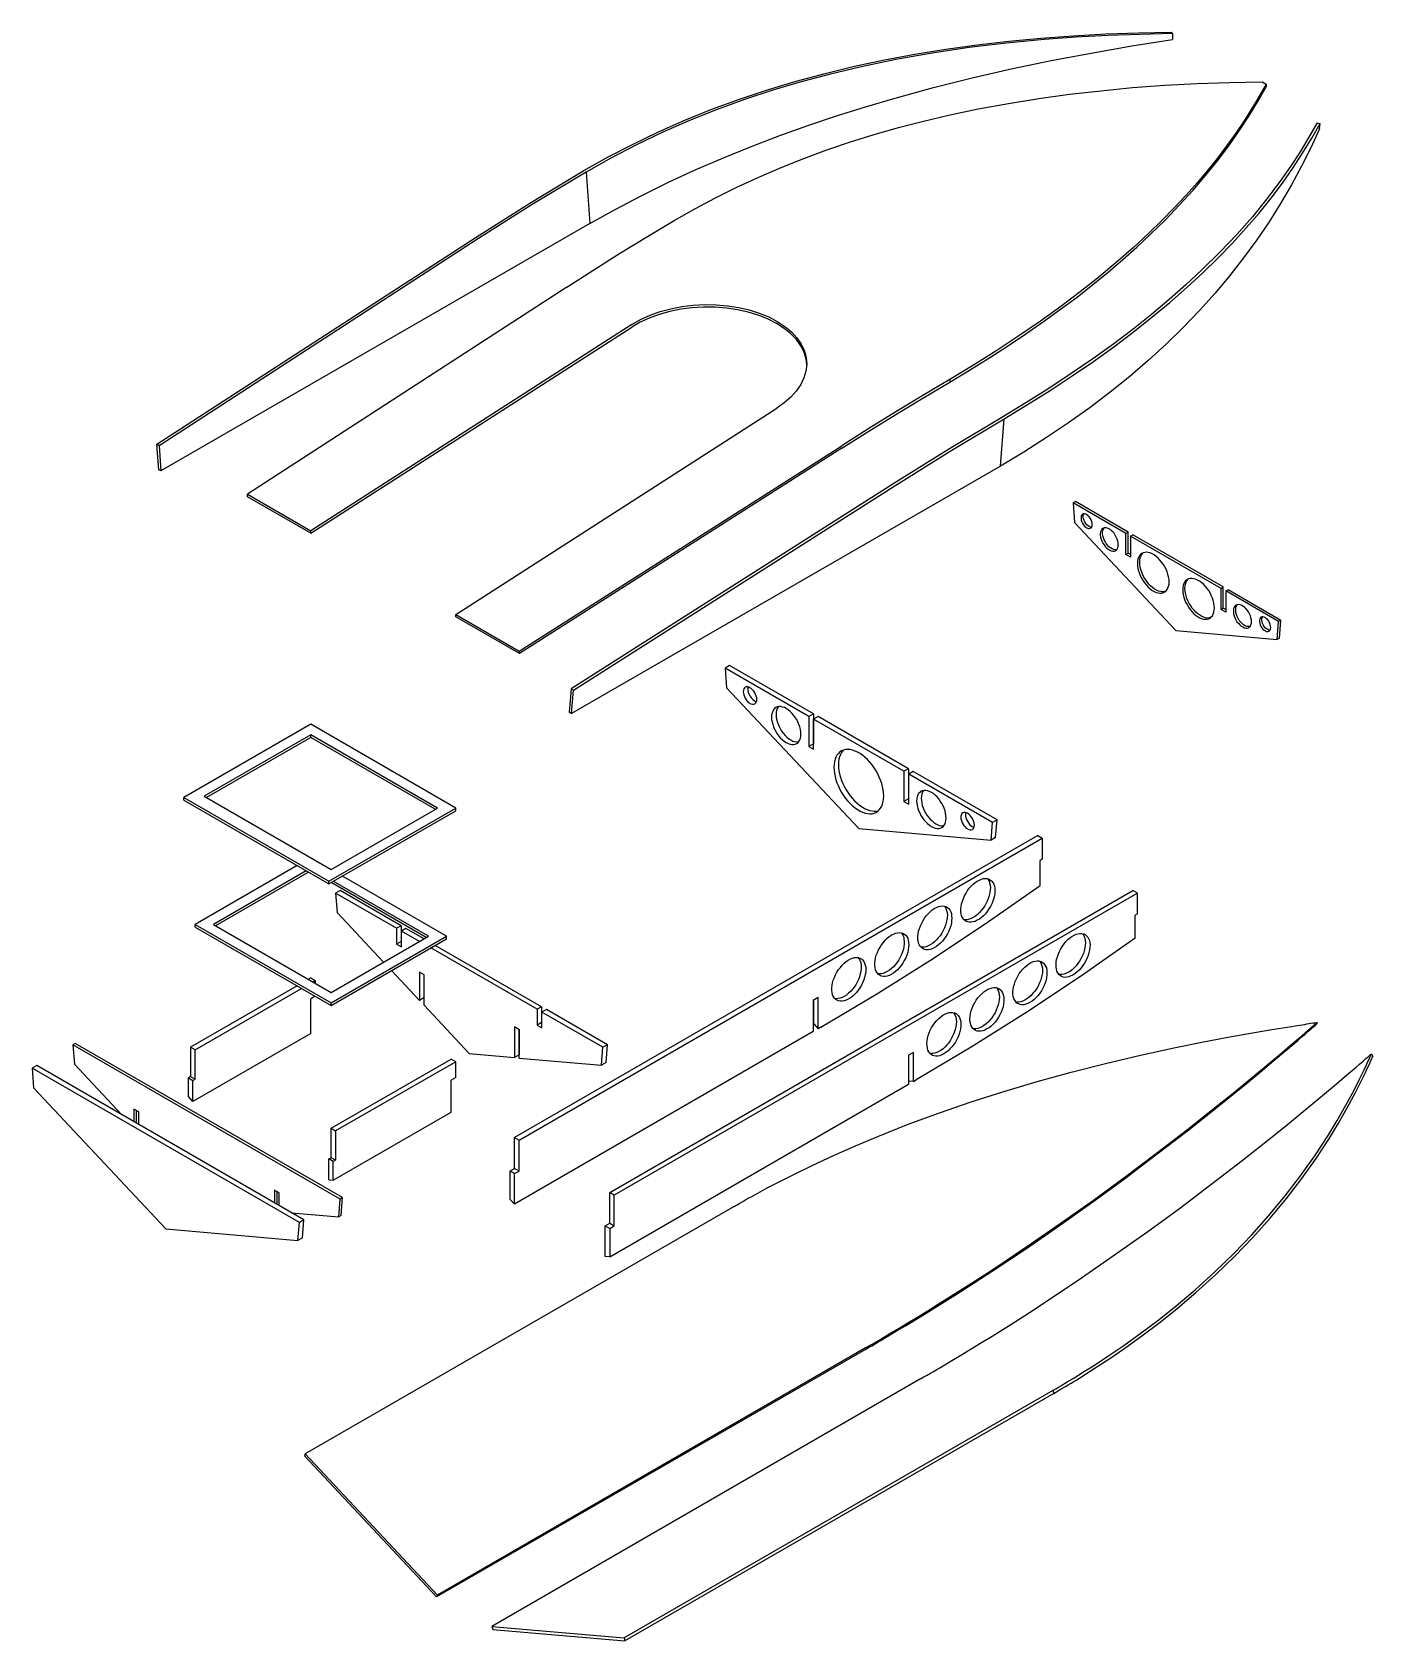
# Model space of a CAD drawing. Extents: x 1.2 to 9.9, y 3.6 to 14.1.
import ezdxf

# ---------------------------------------------------------------- set-up
doc = ezdxf.new("R2010")
doc.units = 0
doc.layers.get('0').update_dxf_attribs({"linetype": 'CONTINUOUS'})

msp = doc.modelspace()

# ---------------------------------------------------------------- linework, layer by layer
at = {"color": 7, "linetype": 'CONTINUOUS'}
for p, q in [((8.643, 14.103), (8.637, 14.113)), ((8.643, 14.103), (8.643, 14.103)), ((8.643, 14.103), (8.644, 14.064)), ((9.227, 13.79), (9.252, 13.775)), ((9.252, 13.775), (9.252, 13.758)), ((9.584, 13.523), (9.584, 13.523)), ((9.584, 13.523), (9.604, 13.519)), ((9.584, 13.523), (9.584, 13.523)), ((9.584, 13.523), (9.584, 13.523)), ((9.6, 13.483), (9.604, 13.519)), ((4.829, 13.203), (4.853, 12.868)), ((2.038, 11.432), (4.115, 12.779)), ((4.13, 12.77), (2.053, 11.423)), ((4.853, 12.868), (2.064, 11.259)), ((4.704, 12.455), (2.626, 11.108)), ((4.704, 12.455), (4.705, 12.455)), ((5.126, 12.211), (3.039, 10.87)), ((3.039, 10.853), (5.127, 12.194)), ((7.196, 11.854), (7.196, 11.837)), ((3.981, 10.326), (6.069, 11.667)), ((7.524, 11.29), (7.548, 11.598)), ((2.053, 11.423), (2.038, 11.432)), ((2.05, 11.266), (2.038, 11.432)), ((2.053, 11.423), (2.064, 11.259)), ((4.394, 10.087), (6.492, 11.423)), ((6.493, 11.406), (4.395, 10.071)), ((6.493, 11.423), (6.492, 11.423)), ((2.064, 11.259), (2.05, 11.266)), ((7.524, 11.29), (4.735, 9.68)), ((2.626, 11.108), (3.039, 10.87)), ((2.627, 11.091), (2.626, 11.108)), ((3.039, 10.853), (2.627, 11.091)), ((6.83, 11.176), (4.732, 9.841)), ((4.747, 9.832), (6.845, 11.167)), ((8.012, 11.059), (7.997, 11.051)), ((7.997, 11.051), (8.006, 10.924)), ((8.341, 10.852), (7.997, 11.051)), ((8.356, 10.861), (8.012, 11.059)), ((8.006, 10.924), (8.666, 10.221)), ((3.039, 10.853), (3.039, 10.87)), ((8.341, 10.852), (8.356, 10.861)), ((8.341, 10.716), (8.341, 10.852)), ((8.356, 10.724), (8.356, 10.861)), ((8.371, 10.835), (8.386, 10.843)), ((8.96, 10.495), (8.371, 10.835)), ((8.371, 10.835), (8.371, 10.698)), ((8.974, 10.504), (8.386, 10.843)), ((8.341, 10.716), (8.356, 10.724)), ((8.371, 10.698), (8.341, 10.716)), ((8.371, 10.715), (8.356, 10.724)), ((8.96, 10.495), (8.974, 10.504)), ((8.96, 10.358), (8.96, 10.495)), ((8.974, 10.367), (8.974, 10.504)), ((8.99, 10.478), (9.005, 10.486)), ((8.99, 10.478), (8.99, 10.341)), ((9.334, 10.279), (8.99, 10.478)), ((9.349, 10.287), (9.005, 10.486)), ((8.96, 10.358), (8.974, 10.367)), ((8.99, 10.358), (8.974, 10.367)), ((3.981, 10.326), (4.394, 10.087)), ((3.982, 10.309), (3.981, 10.326)), ((4.395, 10.071), (3.982, 10.309)), ((8.99, 10.341), (8.96, 10.358)), ((9.325, 10.163), (9.334, 10.279)), ((9.349, 10.287), (9.334, 10.279)), ((9.339, 10.172), (9.349, 10.287)), ((8.666, 10.221), (9.325, 10.163)), ((9.339, 10.172), (9.325, 10.163)), ((4.394, 10.087), (4.395, 10.071)), ((5.763, 9.993), (5.734, 9.976)), ((5.734, 9.976), (5.743, 9.849)), ((6.278, 9.662), (5.734, 9.976)), ((6.308, 9.679), (5.763, 9.993)), ((4.732, 9.841), (4.72, 9.69)), ((4.732, 9.841), (4.747, 9.832)), ((5.743, 9.849), (6.603, 8.932)), ((4.735, 9.68), (4.747, 9.832)), ((4.72, 9.69), (4.735, 9.68)), ((6.308, 9.679), (6.278, 9.662)), ((6.278, 9.662), (6.278, 9.466)), ((6.308, 9.679), (6.308, 9.483)), ((6.339, 9.661), (6.309, 9.644)), ((6.309, 9.448), (6.309, 9.644)), ((6.897, 9.305), (6.309, 9.644)), ((6.927, 9.322), (6.339, 9.661)), ((3.038, 9.611), (2.213, 9.134)), ((3.038, 9.543), (2.346, 9.143)), ((3.038, 9.526), (2.36, 9.134)), ((3.981, 9.066), (3.038, 9.611)), ((3.863, 9.066), (3.038, 9.543)), ((3.038, 9.526), (3.038, 9.543)), ((3.848, 9.058), (3.038, 9.526)), ((6.308, 9.483), (6.278, 9.466)), ((6.278, 9.466), (6.309, 9.448)), ((6.308, 9.483), (6.309, 9.482)), ((6.927, 9.322), (6.897, 9.305)), ((6.927, 9.322), (6.927, 9.125)), ((6.897, 9.305), (6.897, 9.108)), ((6.957, 9.304), (6.928, 9.287)), ((6.928, 9.091), (6.928, 9.287)), ((7.472, 8.973), (6.928, 9.287)), ((7.502, 8.99), (6.957, 9.304)), ((2.213, 9.117), (2.213, 9.134)), ((2.213, 9.134), (3.156, 8.59)), ((2.213, 9.117), (3.156, 8.573)), ((2.346, 9.143), (3.171, 8.667)), ((6.927, 9.125), (6.897, 9.108)), ((6.897, 9.108), (6.928, 9.091)), ((6.927, 9.125), (6.928, 9.125)), ((3.156, 8.59), (3.981, 9.066)), ((3.156, 8.573), (3.981, 9.049)), ((3.171, 8.667), (3.863, 9.066)), ((3.981, 9.049), (3.981, 9.066)), ((6.603, 8.932), (7.463, 8.857)), ((7.463, 8.857), (7.472, 8.973)), ((7.502, 8.99), (7.472, 8.973)), ((7.492, 8.874), (7.502, 8.99)), ((7.767, 8.887), (4.364, 6.923)), ((4.393, 6.906), (7.796, 8.87)), ((7.492, 8.874), (7.463, 8.857)), ((7.767, 8.887), (7.796, 8.87)), ((7.796, 8.87), (7.796, 8.734)), ((2.95, 8.692), (2.287, 8.309)), ((7.796, 8.734), (7.782, 8.726)), ((7.782, 8.562), (7.782, 8.726)), ((3.009, 8.658), (2.405, 8.309)), ((3.024, 8.65), (2.419, 8.301)), ((3.156, 8.573), (3.156, 8.59)), ((3.789, 8.224), (3.171, 8.582)), ((3.804, 8.233), (3.185, 8.59)), ((3.922, 8.233), (3.244, 8.624)), ((3.23, 8.53), (3.2, 8.513)), ((3.2, 8.513), (3.209, 8.387)), ((3.597, 8.284), (3.2, 8.513)), ((3.627, 8.301), (3.23, 8.53)), ((4.983, 6.566), (8.386, 8.53)), ((8.415, 8.513), (5.012, 6.549)), ((8.415, 8.513), (8.386, 8.53)), ((8.415, 8.377), (8.415, 8.513)), ((3.209, 8.387), (3.512, 8.064)), ((8.415, 8.377), (8.4, 8.369)), ((2.287, 8.309), (3.171, 7.799)), ((2.287, 8.292), (2.287, 8.309)), ((2.287, 8.292), (3.171, 7.782)), ((2.405, 8.309), (3.171, 7.867)), ((3.627, 8.301), (3.597, 8.284)), ((3.597, 8.284), (3.597, 8.181)), ((3.627, 8.301), (3.627, 8.198)), ((3.657, 8.283), (3.628, 8.266)), ((3.628, 8.164), (3.628, 8.266)), ((3.745, 8.199), (3.628, 8.266)), ((3.775, 8.216), (3.657, 8.283)), ((8.4, 8.219), (8.4, 8.369)), ((3.171, 7.799), (3.922, 8.233)), ((3.171, 7.867), (3.804, 8.233)), ((3.171, 7.782), (3.922, 8.216)), ((3.627, 8.198), (3.597, 8.181)), ((3.597, 8.181), (3.628, 8.164)), ((3.627, 8.198), (3.628, 8.198)), ((4.54, 7.774), (3.848, 8.173)), ((3.922, 8.216), (3.922, 8.233)), ((4.511, 7.757), (3.819, 8.156)), ((3.038, 7.961), (3.024, 7.952)), ((3.038, 7.961), (3.068, 7.944)), ((3.563, 8.009), (3.745, 7.815)), ((3.775, 7.981), (3.745, 7.999)), ((3.745, 7.999), (3.745, 7.815)), ((3.774, 7.982), (3.774, 7.832)), ((3.775, 7.783), (3.775, 7.981)), ((2.95, 7.91), (2.257, 7.51)), ((2.287, 7.493), (2.979, 7.893)), ((3.053, 7.935), (3.068, 7.944)), ((3.068, 7.944), (3.068, 7.927)), ((3.068, 7.842), (3.038, 7.825)), ((3.038, 7.6), (3.038, 7.825)), ((3.068, 7.842), (3.068, 7.842)), ((3.171, 7.782), (3.171, 7.799)), ((3.774, 7.832), (3.745, 7.815)), ((3.775, 7.783), (4.069, 7.469)), ((4.54, 7.774), (4.511, 7.757)), ((4.511, 7.757), (4.511, 7.654)), ((4.54, 7.774), (4.54, 7.671)), ((4.571, 7.756), (4.541, 7.739)), ((4.968, 7.527), (4.571, 7.756)), ((6.339, 7.833), (6.307, 7.815)), ((6.307, 7.815), (6.307, 7.612)), ((6.31, 7.662), (6.31, 7.816)), ((6.339, 7.631), (6.339, 7.833)), ((4.394, 7.624), (4.363, 7.642)), ((4.363, 7.642), (4.363, 7.443)), ((4.54, 7.671), (4.511, 7.654)), ((4.511, 7.654), (4.541, 7.636)), ((4.54, 7.671), (4.541, 7.67)), ((4.541, 7.636), (4.541, 7.739)), ((4.938, 7.51), (4.541, 7.739)), ((6.31, 7.662), (6.339, 7.631)), ((6.357, 7.641), (6.339, 7.631)), ((9.584, 7.672), (9.582, 7.662)), ((1.506, 7.535), (1.491, 7.527)), ((3.244, 6.532), (1.506, 7.535)), ((3.038, 7.6), (2.272, 7.158)), ((6.307, 7.612), (4.364, 6.49)), ((4.393, 7.625), (4.393, 7.46)), ((4.394, 7.44), (4.394, 7.624)), ((3.23, 6.523), (1.491, 7.527)), ((1.491, 7.527), (1.501, 7.4)), ((2.287, 7.493), (2.257, 7.51)), ((2.257, 7.51), (2.257, 7.32)), ((2.287, 7.303), (2.287, 7.493)), ((3.171, 6.983), (3.951, 7.433)), ((3.981, 7.416), (3.951, 7.433)), ((4.069, 7.469), (4.363, 7.443)), ((4.393, 7.46), (4.363, 7.443)), ((4.394, 7.44), (4.929, 7.394)), ((4.929, 7.394), (4.938, 7.51)), ((4.968, 7.527), (4.938, 7.51)), ((4.959, 7.411), (4.968, 7.527)), ((6.958, 7.476), (6.926, 7.458)), ((6.926, 7.458), (6.926, 7.27)), ((6.928, 7.29), (6.928, 7.459)), ((6.958, 7.288), (6.958, 7.476)), ((9.938, 7.468), (9.947, 7.451)), ((1.256, 7.391), (1.226, 7.374)), ((2.964, 6.37), (1.226, 7.374)), ((1.226, 7.374), (1.235, 7.247)), ((2.994, 6.387), (1.256, 7.391)), ((1.501, 7.4), (1.808, 7.072)), ((3.981, 7.416), (3.2, 6.966)), ((3.981, 7.314), (3.981, 7.416)), ((4.959, 7.411), (4.929, 7.394)), ((1.235, 7.247), (2.095, 6.329)), ((2.257, 7.32), (2.243, 7.311)), ((2.243, 7.311), (2.272, 7.294)), ((2.243, 7.19), (2.243, 7.311)), ((2.257, 7.32), (2.287, 7.303)), ((2.272, 7.294), (2.287, 7.303)), ((2.272, 7.158), (2.272, 7.294)), ((3.981, 7.314), (3.951, 7.297)), ((3.951, 7.088), (3.951, 7.297)), ((4.983, 6.148), (6.926, 7.27)), ((6.958, 7.288), (6.928, 7.29)), ((6.958, 7.288), (6.976, 7.298)), ((2.272, 7.158), (2.243, 7.19)), ((1.919, 7.09), (1.888, 7.108)), ((1.888, 7.108), (1.888, 7.026)), ((1.903, 7.1), (1.903, 7.017)), ((1.919, 7.008), (1.919, 7.09)), ((3.185, 6.645), (3.951, 7.088)), ((3.171, 6.983), (3.2, 6.966)), ((3.171, 6.792), (3.171, 6.983)), ((3.2, 6.966), (3.2, 6.775)), ((4.364, 6.722), (4.364, 6.923)), ((4.364, 6.923), (4.393, 6.906)), ((4.393, 6.705), (4.393, 6.906)), ((3.156, 6.784), (3.171, 6.792)), ((3.185, 6.767), (3.156, 6.784)), ((3.156, 6.648), (3.156, 6.784)), ((3.2, 6.775), (3.171, 6.792)), ((3.2, 6.775), (3.185, 6.767)), ((3.185, 6.645), (3.185, 6.767)), ((4.334, 6.705), (4.364, 6.722)), ((4.364, 6.688), (4.334, 6.705)), ((4.334, 6.705), (4.334, 6.522)), ((4.393, 6.705), (4.364, 6.722)), ((4.364, 6.688), (4.393, 6.705)), ((3.156, 6.648), (3.185, 6.645)), ((4.364, 6.49), (4.364, 6.688)), ((2.832, 6.563), (2.802, 6.581)), ((2.802, 6.581), (2.802, 6.498)), ((2.817, 6.572), (2.817, 6.49)), ((2.832, 6.481), (2.832, 6.563)), ((3.22, 6.407), (3.23, 6.523)), ((3.244, 6.532), (3.23, 6.523)), ((3.235, 6.416), (3.244, 6.532)), ((4.334, 6.522), (4.364, 6.49)), ((4.983, 6.365), (4.983, 6.566)), ((5.012, 6.549), (4.983, 6.566)), ((5.012, 6.348), (5.012, 6.549)), ((2.913, 6.434), (3.22, 6.407)), ((2.994, 6.387), (2.964, 6.37)), ((2.985, 6.271), (2.994, 6.387)), ((5.792, 6.475), (3.003, 4.865)), ((3.235, 6.416), (3.22, 6.407)), ((2.095, 6.329), (2.955, 6.254)), ((2.955, 6.254), (2.964, 6.37)), ((4.953, 6.348), (4.983, 6.365)), ((4.953, 6.348), (4.983, 6.331)), ((4.953, 6.15), (4.953, 6.348)), ((4.983, 6.365), (5.012, 6.348)), ((4.983, 6.331), (5.012, 6.348)), ((4.983, 6.331), (4.983, 6.148)), ((2.985, 6.271), (2.955, 6.254)), ((4.983, 6.148), (4.953, 6.15)), ((6.652, 5.557), (3.863, 3.947)), ((6.646, 5.545), (3.857, 3.935)), ((7.005, 5.353), (4.217, 3.743)), ((7.865, 5.278), (5.077, 3.668)), ((7.871, 5.259), (5.082, 3.649)), ((7.865, 5.278), (7.871, 5.259)), ((3.003, 4.865), (2.997, 4.853)), ((3.857, 3.935), (2.997, 4.853)), ((3.863, 3.947), (3.003, 4.865)), ((3.863, 3.947), (3.857, 3.935)), ((4.217, 3.743), (5.077, 3.668)), ((4.217, 3.743), (4.222, 3.724)), ((4.222, 3.724), (5.082, 3.649)), ((5.077, 3.668), (5.082, 3.649))]:
    msp.add_line(p, q, dxfattribs=at)
at = {"color": 7, "linetype": 'CONTINUOUS', "flags": 128}
for points in [[(4.814, 13.212), (4.972, 13.301), (5.135, 13.385), (5.301, 13.465), (5.472, 13.541), (5.647, 13.611), (5.826, 13.677), (6.009, 13.738), (6.195, 13.793), (6.384, 13.844), (6.576, 13.891), (6.771, 13.932), (6.968, 13.969), (7.17, 14.002), (7.373, 14.03), (7.579, 14.054), (7.786, 14.074), (7.997, 14.089), (8.209, 14.101), (8.423, 14.108), (8.637, 14.113)], [(8.643, 14.103), (8.432, 14.098), (8.223, 14.091), (8.015, 14.08), (7.808, 14.065), (7.563, 14.041), (7.32, 14.012), (7.08, 13.976), (6.843, 13.934), (6.609, 13.886), (6.418, 13.84), (6.228, 13.79), (6.043, 13.735), (5.86, 13.675), (5.681, 13.61), (5.502, 13.538), (5.328, 13.462), (5.157, 13.38), (4.991, 13.294), (4.829, 13.203)], [(4.853, 12.868), (5.018, 12.96), (5.187, 13.048), (5.361, 13.134), (5.539, 13.217), (5.722, 13.296), (5.909, 13.372), (6.089, 13.44), (6.272, 13.506), (6.458, 13.568), (6.647, 13.628), (6.839, 13.684), (7.088, 13.752), (7.34, 13.815), (7.595, 13.874), (7.854, 13.928), (8.115, 13.977), (8.378, 14.023), (8.644, 14.064)], [(5.403, 12.888), (5.536, 12.963), (5.671, 13.035), (5.81, 13.104), (5.952, 13.17), (6.097, 13.233), (6.246, 13.292), (6.396, 13.347), (6.549, 13.399), (6.704, 13.447), (6.862, 13.492), (7.023, 13.534), (7.186, 13.572), (7.38, 13.613), (7.576, 13.649), (7.774, 13.681), (7.974, 13.709), (8.177, 13.732), (8.384, 13.752), (8.593, 13.767), (8.803, 13.778), (9.014, 13.786), (9.227, 13.79)], [(9.252, 13.775), (9.184, 13.656), (9.109, 13.536), (9.055, 13.455), (8.997, 13.375), (8.936, 13.294), (8.871, 13.213), (8.803, 13.132), (8.731, 13.051), (8.654, 12.969), (8.574, 12.887), (8.49, 12.806), (8.387, 12.71), (8.278, 12.614), (8.164, 12.519), (8.044, 12.424), (7.918, 12.329), (7.784, 12.233), (7.645, 12.137), (7.5, 12.042), (7.35, 11.947), (7.196, 11.854)], [(7.196, 11.837), (7.324, 11.914), (7.449, 11.992), (7.57, 12.071), (7.689, 12.15), (7.805, 12.23), (7.916, 12.31), (8.023, 12.39), (8.126, 12.471), (8.225, 12.552), (8.32, 12.634), (8.412, 12.715), (8.499, 12.797), (8.597, 12.893), (8.69, 12.989), (8.777, 13.085), (8.859, 13.181), (8.936, 13.276), (9.009, 13.373), (9.077, 13.47), (9.139, 13.567), (9.198, 13.662), (9.252, 13.758)], [(9.584, 13.523), (9.53, 13.429), (9.473, 13.334), (9.411, 13.239), (9.344, 13.143), (9.257, 13.028), (9.163, 12.912), (9.061, 12.797), (8.952, 12.681), (8.835, 12.566), (8.731, 12.469), (8.622, 12.373), (8.507, 12.276), (8.387, 12.181), (8.261, 12.085), (8.126, 11.988), (7.985, 11.892), (7.839, 11.796), (7.689, 11.701), (7.533, 11.606)], [(7.548, 11.598), (7.7, 11.69), (7.848, 11.783), (7.991, 11.877), (8.129, 11.971), (8.261, 12.066), (8.388, 12.162), (8.51, 12.258), (8.626, 12.354), (8.736, 12.451), (8.841, 12.548), (8.94, 12.645), (9.034, 12.741), (9.123, 12.839), (9.207, 12.936), (9.285, 13.034), (9.358, 13.131), (9.427, 13.228), (9.49, 13.326), (9.549, 13.423), (9.604, 13.519)], [(9.6, 13.483), (9.543, 13.361), (9.482, 13.24), (9.417, 13.119), (9.347, 12.999), (9.272, 12.88), (9.192, 12.762), (9.106, 12.645), (9.016, 12.53), (8.92, 12.416), (8.819, 12.303), (8.713, 12.192), (8.602, 12.083), (8.486, 11.977), (8.365, 11.873), (8.238, 11.771), (8.107, 11.671), (7.968, 11.572), (7.824, 11.476), (7.676, 11.381), (7.524, 11.29)], [(4.115, 12.779), (4.464, 13), (4.814, 13.212)], [(4.829, 13.203), (4.479, 12.991), (4.13, 12.77)], [(4.705, 12.455), (4.879, 12.567), (5.053, 12.677), (5.228, 12.784), (5.403, 12.888)], [(5.126, 12.211), (5.184, 12.244), (5.245, 12.272), (5.311, 12.295), (5.38, 12.314), (5.452, 12.328), (5.526, 12.337), (5.601, 12.341), (5.676, 12.34), (5.749, 12.333), (5.821, 12.322), (5.89, 12.306), (5.956, 12.285), (6.017, 12.26), (6.072, 12.231), (6.122, 12.199), (6.165, 12.163), (6.2, 12.125), (6.228, 12.084), (6.249, 12.041), (6.261, 11.997), (6.264, 11.953), (6.259, 11.908), (6.246, 11.864), (6.225, 11.82), (6.196, 11.777), (6.16, 11.738), (6.118, 11.701), (6.069, 11.667)], [(6.264, 11.951), (6.26, 11.986), (6.247, 12.03), (6.226, 12.072), (6.197, 12.113), (6.161, 12.151), (6.117, 12.186), (6.067, 12.218), (6.01, 12.247), (5.949, 12.271), (5.883, 12.291), (5.814, 12.307), (5.742, 12.318), (5.668, 12.324), (5.593, 12.324), (5.518, 12.32), (5.445, 12.31), (5.373, 12.296), (5.304, 12.276), (5.24, 12.253), (5.181, 12.226), (5.127, 12.194)], [(7.196, 11.854), (7.02, 11.749), (6.845, 11.643), (6.669, 11.534), (6.493, 11.423)], [(6.493, 11.406), (6.669, 11.517), (6.844, 11.626), (7.02, 11.732), (7.196, 11.837)], [(7.533, 11.606), (7.182, 11.395), (6.83, 11.176)], [(6.845, 11.167), (7.197, 11.387), (7.548, 11.598)], [(8.122, 10.911), (8.121, 10.92), (8.119, 10.93), (8.115, 10.941), (8.109, 10.951), (8.102, 10.96), (8.095, 10.967), (8.087, 10.973), (8.079, 10.977), (8.072, 10.979), (8.065, 10.979), (8.059, 10.977), (8.054, 10.972), (8.05, 10.966), (8.049, 10.958), (8.049, 10.948), (8.05, 10.938), (8.054, 10.928), (8.059, 10.918), (8.065, 10.909), (8.072, 10.9), (8.079, 10.893), (8.087, 10.888), (8.095, 10.885), (8.102, 10.884), (8.109, 10.886), (8.115, 10.889), (8.119, 10.895), (8.121, 10.902), (8.122, 10.911)], [(8.118, 10.893), (8.117, 10.893), (8.11, 10.894), (8.102, 10.897), (8.094, 10.902), (8.086, 10.909), (8.079, 10.917), (8.073, 10.927), (8.068, 10.937), (8.065, 10.947), (8.063, 10.957), (8.063, 10.966), (8.065, 10.974), (8.068, 10.979)], [(8.291, 10.779), (8.291, 10.791), (8.288, 10.803), (8.284, 10.816), (8.278, 10.829), (8.271, 10.841), (8.263, 10.853), (8.255, 10.863), (8.245, 10.872), (8.235, 10.879), (8.225, 10.885), (8.215, 10.888), (8.206, 10.889), (8.198, 10.888), (8.19, 10.885), (8.184, 10.879), (8.179, 10.872), (8.176, 10.863), (8.174, 10.853), (8.174, 10.841), (8.176, 10.829), (8.179, 10.816), (8.184, 10.803), (8.19, 10.79), (8.198, 10.778), (8.206, 10.767), (8.215, 10.758), (8.225, 10.75), (8.235, 10.743), (8.245, 10.739), (8.255, 10.737), (8.263, 10.737), (8.271, 10.739), (8.278, 10.744), (8.284, 10.75), (8.288, 10.758), (8.291, 10.768), (8.291, 10.779)], [(8.281, 10.746), (8.278, 10.746), (8.269, 10.746), (8.26, 10.748), (8.25, 10.752), (8.24, 10.758), (8.23, 10.766), (8.221, 10.776), (8.212, 10.787), (8.205, 10.799), (8.198, 10.811), (8.194, 10.824), (8.19, 10.837), (8.189, 10.849), (8.189, 10.861), (8.19, 10.871), (8.194, 10.88), (8.198, 10.888), (8.199, 10.888)], [(8.621, 10.537), (8.621, 10.553), (8.618, 10.569), (8.614, 10.585), (8.609, 10.602), (8.602, 10.619), (8.593, 10.635), (8.584, 10.651), (8.573, 10.666), (8.562, 10.679), (8.55, 10.692), (8.538, 10.703), (8.525, 10.712), (8.512, 10.72), (8.499, 10.725), (8.486, 10.729), (8.474, 10.73), (8.463, 10.729), (8.452, 10.727), (8.443, 10.722), (8.435, 10.715), (8.428, 10.706), (8.422, 10.696), (8.418, 10.684), (8.416, 10.671), (8.415, 10.656), (8.416, 10.641), (8.418, 10.625), (8.422, 10.608), (8.428, 10.592), (8.435, 10.575), (8.443, 10.559), (8.452, 10.543), (8.463, 10.528), (8.474, 10.515), (8.486, 10.502), (8.499, 10.491), (8.512, 10.482), (8.525, 10.474), (8.538, 10.469), (8.55, 10.465), (8.562, 10.464), (8.573, 10.464), (8.584, 10.467), (8.593, 10.472), (8.602, 10.479), (8.609, 10.487), (8.614, 10.498), (8.618, 10.51), (8.621, 10.523), (8.621, 10.537)], [(8.598, 10.476), (8.588, 10.473), (8.577, 10.472), (8.565, 10.474), (8.552, 10.477), (8.539, 10.483), (8.526, 10.49), (8.514, 10.5), (8.501, 10.511), (8.489, 10.523), (8.478, 10.537), (8.467, 10.552), (8.458, 10.567), (8.45, 10.584), (8.443, 10.6), (8.437, 10.617), (8.433, 10.633), (8.431, 10.65), (8.43, 10.665), (8.431, 10.679), (8.433, 10.693), (8.437, 10.705), (8.443, 10.715), (8.45, 10.724), (8.453, 10.727)], [(8.916, 10.367), (8.915, 10.383), (8.913, 10.399), (8.909, 10.415), (8.903, 10.432), (8.896, 10.449), (8.888, 10.465), (8.879, 10.481), (8.868, 10.495), (8.857, 10.509), (8.845, 10.522), (8.832, 10.533), (8.819, 10.542), (8.806, 10.549), (8.794, 10.555), (8.781, 10.558), (8.769, 10.56), (8.758, 10.559), (8.747, 10.557), (8.738, 10.552), (8.729, 10.545), (8.722, 10.536), (8.717, 10.526), (8.713, 10.514), (8.711, 10.501), (8.71, 10.486), (8.711, 10.471), (8.713, 10.455), (8.717, 10.438), (8.722, 10.422), (8.729, 10.405), (8.738, 10.389), (8.747, 10.373), (8.758, 10.358), (8.769, 10.344), (8.781, 10.332), (8.794, 10.321), (8.806, 10.312), (8.819, 10.304), (8.832, 10.299), (8.845, 10.295), (8.857, 10.294), (8.868, 10.294), (8.879, 10.297), (8.888, 10.302), (8.896, 10.309), (8.903, 10.317), (8.909, 10.328), (8.913, 10.34), (8.915, 10.353), (8.916, 10.367)], [(8.893, 10.305), (8.883, 10.303), (8.871, 10.302), (8.859, 10.304), (8.847, 10.307), (8.834, 10.313), (8.821, 10.32), (8.808, 10.33), (8.796, 10.34), (8.784, 10.353), (8.772, 10.367), (8.762, 10.382), (8.752, 10.397), (8.744, 10.414), (8.737, 10.43), (8.732, 10.447), (8.728, 10.463), (8.725, 10.479), (8.724, 10.495), (8.725, 10.509), (8.728, 10.523), (8.732, 10.535), (8.737, 10.545), (8.744, 10.554), (8.748, 10.557)], [(9.157, 10.279), (9.157, 10.291), (9.154, 10.304), (9.15, 10.316), (9.144, 10.329), (9.137, 10.342), (9.129, 10.353), (9.12, 10.363), (9.111, 10.372), (9.101, 10.38), (9.091, 10.385), (9.081, 10.388), (9.072, 10.389), (9.063, 10.388), (9.056, 10.385), (9.05, 10.379), (9.045, 10.372), (9.041, 10.363), (9.04, 10.353), (9.04, 10.341), (9.041, 10.329), (9.045, 10.316), (9.05, 10.303), (9.056, 10.29), (9.063, 10.278), (9.072, 10.268), (9.081, 10.258), (9.091, 10.25), (9.101, 10.244), (9.111, 10.239), (9.12, 10.237), (9.129, 10.237), (9.137, 10.239), (9.144, 10.244), (9.15, 10.25), (9.154, 10.258), (9.157, 10.268), (9.157, 10.279)], [(9.147, 10.246), (9.144, 10.246), (9.135, 10.246), (9.126, 10.248), (9.116, 10.252), (9.106, 10.258), (9.096, 10.266), (9.087, 10.276), (9.078, 10.287), (9.071, 10.299), (9.064, 10.312), (9.06, 10.324), (9.056, 10.337), (9.055, 10.35), (9.055, 10.361), (9.056, 10.372), (9.06, 10.38), (9.064, 10.388), (9.065, 10.388)], [(9.283, 10.241), (9.282, 10.25), (9.279, 10.261), (9.275, 10.271), (9.27, 10.281), (9.263, 10.29), (9.256, 10.297), (9.248, 10.303), (9.24, 10.307), (9.232, 10.309), (9.225, 10.309), (9.219, 10.307), (9.214, 10.302), (9.211, 10.296), (9.209, 10.288), (9.209, 10.278), (9.211, 10.269), (9.214, 10.258), (9.219, 10.248), (9.225, 10.239), (9.232, 10.23), (9.24, 10.223), (9.248, 10.218), (9.256, 10.215), (9.263, 10.214), (9.27, 10.216), (9.275, 10.219), (9.279, 10.225), (9.282, 10.232), (9.283, 10.241)], [(9.278, 10.223), (9.278, 10.223), (9.27, 10.224), (9.263, 10.227), (9.255, 10.232), (9.247, 10.239), (9.24, 10.247), (9.234, 10.257), (9.229, 10.267), (9.226, 10.277), (9.224, 10.287), (9.224, 10.296), (9.226, 10.304), (9.228, 10.309)], [(5.94, 9.772), (5.939, 9.783), (5.936, 9.794), (5.932, 9.805), (5.927, 9.816), (5.92, 9.826), (5.912, 9.835), (5.904, 9.843), (5.895, 9.849), (5.887, 9.853), (5.879, 9.855), (5.871, 9.854), (5.864, 9.852), (5.859, 9.847), (5.855, 9.841), (5.852, 9.833), (5.851, 9.823), (5.852, 9.813), (5.855, 9.802), (5.859, 9.791), (5.864, 9.78), (5.871, 9.77), (5.879, 9.76), (5.887, 9.753), (5.895, 9.747), (5.904, 9.743), (5.912, 9.741), (5.92, 9.741), (5.927, 9.744), (5.932, 9.748), (5.936, 9.755), (5.939, 9.763), (5.94, 9.772)], [(5.883, 9.854), (5.882, 9.85), (5.881, 9.84)], [(5.881, 9.84), (5.882, 9.83), (5.884, 9.819), (5.888, 9.808), (5.894, 9.797), (5.9, 9.787), (5.908, 9.778), (5.916, 9.77), (5.925, 9.764), (5.934, 9.76), (5.938, 9.759)], [(6.227, 9.547), (6.226, 9.562), (6.224, 9.577), (6.22, 9.594), (6.214, 9.61), (6.207, 9.626), (6.199, 9.641), (6.189, 9.656), (6.179, 9.67), (6.168, 9.683), (6.156, 9.695), (6.144, 9.705), (6.131, 9.713), (6.119, 9.719), (6.106, 9.723), (6.094, 9.726), (6.083, 9.726), (6.073, 9.724), (6.063, 9.72), (6.055, 9.713), (6.048, 9.705), (6.043, 9.696), (6.039, 9.684), (6.036, 9.672), (6.035, 9.658), (6.036, 9.643), (6.039, 9.627), (6.043, 9.611), (6.048, 9.595), (6.055, 9.579), (6.063, 9.563), (6.073, 9.548), (6.083, 9.534), (6.094, 9.521), (6.106, 9.51), (6.119, 9.5), (6.131, 9.492), (6.144, 9.485), (6.156, 9.481), (6.168, 9.479), (6.179, 9.479), (6.189, 9.481), (6.199, 9.485), (6.207, 9.491), (6.214, 9.499), (6.22, 9.509), (6.224, 9.52), (6.226, 9.533), (6.227, 9.547)], [(6.08, 9.725), (6.078, 9.722), (6.072, 9.713), (6.068, 9.701), (6.066, 9.689), (6.065, 9.675)], [(6.065, 9.675), (6.066, 9.66), (6.068, 9.644), (6.072, 9.628), (6.078, 9.612), (6.085, 9.596), (6.093, 9.58), (6.102, 9.565), (6.113, 9.551), (6.124, 9.538), (6.136, 9.527), (6.148, 9.517), (6.161, 9.509), (6.173, 9.502), (6.185, 9.498), (6.197, 9.496), (6.208, 9.496), (6.212, 9.496)], [(6.765, 9.144), (6.764, 9.164), (6.762, 9.184), (6.758, 9.204), (6.752, 9.226), (6.745, 9.247), (6.736, 9.268), (6.726, 9.289), (6.715, 9.309), (6.702, 9.328), (6.689, 9.347), (6.674, 9.365), (6.659, 9.381), (6.644, 9.395), (6.628, 9.409), (6.611, 9.42), (6.595, 9.429), (6.579, 9.437), (6.563, 9.442), (6.547, 9.446), (6.532, 9.447), (6.517, 9.446), (6.504, 9.443), (6.491, 9.438), (6.48, 9.431), (6.47, 9.421), (6.461, 9.41), (6.454, 9.397), (6.449, 9.383), (6.444, 9.367), (6.442, 9.35), (6.441, 9.331), (6.442, 9.312), (6.444, 9.292), (6.449, 9.271), (6.454, 9.25), (6.461, 9.229), (6.47, 9.208), (6.48, 9.187), (6.491, 9.167), (6.504, 9.147), (6.517, 9.128), (6.532, 9.111), (6.547, 9.095), (6.563, 9.08), (6.579, 9.067), (6.595, 9.056), (6.611, 9.046), (6.628, 9.039), (6.644, 9.033), (6.659, 9.03), (6.674, 9.029), (6.689, 9.029), (6.702, 9.032), (6.715, 9.038), (6.726, 9.045), (6.736, 9.054), (6.745, 9.065), (6.752, 9.078), (6.758, 9.092), (6.762, 9.108), (6.764, 9.126), (6.765, 9.144)], [(6.504, 9.443), (6.5, 9.438), (6.491, 9.427), (6.484, 9.414), (6.478, 9.4), (6.474, 9.384), (6.471, 9.367), (6.471, 9.348)], [(6.471, 9.348), (6.471, 9.329), (6.474, 9.309), (6.478, 9.288), (6.484, 9.267), (6.491, 9.246), (6.5, 9.225), (6.51, 9.204), (6.521, 9.184), (6.533, 9.164), (6.547, 9.145), (6.561, 9.128), (6.576, 9.112), (6.592, 9.097), (6.608, 9.084), (6.624, 9.073), (6.641, 9.063), (6.657, 9.056), (6.673, 9.05), (6.689, 9.047), (6.704, 9.046), (6.718, 9.046), (6.731, 9.049)], [(7.171, 9.002), (7.17, 9.017), (7.168, 9.033), (7.164, 9.049), (7.158, 9.065), (7.151, 9.081), (7.143, 9.096), (7.133, 9.111), (7.123, 9.125), (7.112, 9.138), (7.1, 9.15), (7.088, 9.16), (7.075, 9.168), (7.063, 9.174), (7.05, 9.178), (7.038, 9.181), (7.027, 9.181), (7.017, 9.179), (7.007, 9.175), (6.999, 9.168), (6.992, 9.16), (6.987, 9.151), (6.983, 9.139), (6.98, 9.127), (6.979, 9.113), (6.98, 9.098), (6.983, 9.082), (6.987, 9.066), (6.992, 9.05), (6.999, 9.034), (7.007, 9.018), (7.017, 9.003), (7.027, 8.989), (7.038, 8.976), (7.05, 8.965), (7.063, 8.955), (7.075, 8.947), (7.088, 8.94), (7.1, 8.936), (7.112, 8.934), (7.123, 8.934), (7.133, 8.936), (7.143, 8.94), (7.151, 8.946), (7.158, 8.954), (7.164, 8.964), (7.168, 8.975), (7.17, 8.988), (7.171, 9.002)], [(7.024, 9.18), (7.022, 9.177), (7.016, 9.168), (7.012, 9.156), (7.01, 9.144), (7.009, 9.13)], [(7.009, 9.13), (7.01, 9.115), (7.012, 9.099), (7.016, 9.083), (7.022, 9.067), (7.029, 9.051), (7.037, 9.035), (7.046, 9.02), (7.057, 9.006), (7.068, 8.993), (7.08, 8.982), (7.092, 8.972), (7.105, 8.964), (7.117, 8.957), (7.129, 8.953), (7.141, 8.951), (7.152, 8.951), (7.156, 8.951)], [(7.355, 8.955), (7.354, 8.966), (7.352, 8.977), (7.348, 8.988), (7.342, 8.999), (7.335, 9.009), (7.328, 9.018), (7.319, 9.026), (7.311, 9.032), (7.302, 9.036), (7.294, 9.038), (7.286, 9.037), (7.28, 9.035), (7.274, 9.03), (7.27, 9.024), (7.267, 9.016), (7.267, 9.006), (7.267, 8.996), (7.27, 8.985), (7.274, 8.974), (7.28, 8.963), (7.286, 8.953), (7.294, 8.943), (7.302, 8.936), (7.311, 8.93), (7.319, 8.926), (7.328, 8.924), (7.335, 8.924), (7.342, 8.927), (7.348, 8.931), (7.352, 8.938), (7.354, 8.946), (7.355, 8.955)], [(7.298, 9.037), (7.297, 9.033), (7.296, 9.023)], [(7.296, 9.023), (7.297, 9.013), (7.299, 9.002), (7.304, 8.991), (7.309, 8.98), (7.316, 8.97), (7.323, 8.96), (7.332, 8.953), (7.34, 8.947), (7.349, 8.943), (7.353, 8.942)], [(7.488, 8.529), (7.487, 8.513), (7.485, 8.496), (7.481, 8.479), (7.475, 8.461), (7.468, 8.444), (7.459, 8.426), (7.449, 8.41), (7.439, 8.394), (7.427, 8.379), (7.414, 8.366), (7.401, 8.354), (7.388, 8.344), (7.374, 8.336), (7.361, 8.329), (7.347, 8.325), (7.334, 8.323), (7.322, 8.323), (7.311, 8.325), (7.301, 8.329), (7.291, 8.336), (7.284, 8.344), (7.277, 8.354), (7.272, 8.366), (7.269, 8.379), (7.267, 8.394), (7.267, 8.409), (7.269, 8.426), (7.272, 8.443), (7.277, 8.461), (7.284, 8.478), (7.291, 8.496), (7.301, 8.512), (7.311, 8.529), (7.322, 8.544), (7.334, 8.558), (7.347, 8.571), (7.361, 8.582), (7.374, 8.591), (7.388, 8.598), (7.401, 8.604), (7.414, 8.607), (7.427, 8.608), (7.439, 8.607), (7.449, 8.604), (7.459, 8.598), (7.468, 8.591), (7.475, 8.582), (7.481, 8.571), (7.485, 8.558), (7.487, 8.544), (7.488, 8.529)], [(7.44, 8.607), (7.444, 8.601), (7.45, 8.591), (7.454, 8.579), (7.457, 8.565), (7.459, 8.55), (7.458, 8.534), (7.456, 8.517), (7.452, 8.5), (7.447, 8.482), (7.44, 8.465), (7.432, 8.448), (7.423, 8.431), (7.412, 8.415), (7.4, 8.4), (7.388, 8.386), (7.375, 8.374), (7.362, 8.363), (7.348, 8.355)], [(6.357, 7.641), (6.714, 7.853), (7.07, 8.077), (7.426, 8.314), (7.782, 8.562)], [(7.208, 8.35), (7.207, 8.334), (7.205, 8.317), (7.201, 8.3), (7.195, 8.282), (7.188, 8.265), (7.179, 8.248), (7.17, 8.231), (7.159, 8.216), (7.147, 8.201), (7.134, 8.188), (7.121, 8.176), (7.108, 8.165), (7.094, 8.157), (7.081, 8.151), (7.067, 8.146), (7.055, 8.144), (7.042, 8.144), (7.031, 8.146), (7.021, 8.151), (7.012, 8.157), (7.004, 8.165), (6.997, 8.175), (6.992, 8.187), (6.989, 8.201), (6.987, 8.215), (6.987, 8.231), (6.989, 8.247), (6.992, 8.265), (6.997, 8.282), (7.004, 8.3), (7.012, 8.317), (7.021, 8.334), (7.031, 8.35), (7.042, 8.365), (7.055, 8.379), (7.067, 8.392), (7.081, 8.403), (7.094, 8.412), (7.108, 8.42), (7.121, 8.425), (7.134, 8.428), (7.147, 8.429), (7.159, 8.428), (7.17, 8.425), (7.179, 8.42), (7.188, 8.412), (7.195, 8.403), (7.201, 8.392), (7.205, 8.38), (7.207, 8.366), (7.208, 8.35)], [(7.16, 8.428), (7.164, 8.423), (7.17, 8.412), (7.174, 8.4), (7.177, 8.386), (7.179, 8.371), (7.178, 8.355), (7.176, 8.339), (7.172, 8.321), (7.167, 8.304), (7.16, 8.286), (7.152, 8.269), (7.143, 8.252), (7.132, 8.236), (7.12, 8.221), (7.108, 8.208), (7.095, 8.195), (7.082, 8.185), (7.068, 8.176)], [(7.348, 8.355), (7.335, 8.348), (7.321, 8.343), (7.308, 8.34), (7.296, 8.34), (7.286, 8.341)], [(6.928, 8.177), (6.927, 8.161), (6.925, 8.144), (6.921, 8.127), (6.915, 8.109), (6.908, 8.092), (6.899, 8.075), (6.89, 8.058), (6.879, 8.042), (6.867, 8.028), (6.854, 8.014), (6.841, 8.002), (6.828, 7.992), (6.814, 7.984), (6.801, 7.978), (6.788, 7.973), (6.775, 7.971), (6.763, 7.971), (6.751, 7.973), (6.741, 7.977), (6.732, 7.984), (6.724, 7.992), (6.717, 8.002), (6.712, 8.014), (6.709, 8.027), (6.707, 8.042), (6.707, 8.058), (6.709, 8.074), (6.712, 8.091), (6.717, 8.109), (6.724, 8.126), (6.732, 8.144), (6.741, 8.161), (6.751, 8.177), (6.763, 8.192), (6.775, 8.206), (6.788, 8.219), (6.801, 8.23), (6.814, 8.239), (6.828, 8.246), (6.841, 8.252), (6.854, 8.255), (6.867, 8.256), (6.879, 8.255), (6.89, 8.252), (6.899, 8.246), (6.908, 8.239), (6.915, 8.23), (6.921, 8.219), (6.925, 8.206), (6.927, 8.192), (6.928, 8.177)], [(6.88, 8.255), (6.884, 8.249), (6.89, 8.239), (6.895, 8.227), (6.897, 8.213), (6.899, 8.198), (6.898, 8.182), (6.896, 8.165), (6.893, 8.148), (6.887, 8.131), (6.88, 8.113), (6.872, 8.096), (6.863, 8.079), (6.852, 8.063), (6.841, 8.048), (6.828, 8.034), (6.815, 8.022), (6.802, 8.012), (6.788, 8.003)], [(8.4, 8.219), (8.045, 7.971), (7.689, 7.735), (7.333, 7.51), (6.976, 7.298)], [(7.068, 8.176), (7.055, 8.169), (7.041, 8.164), (7.028, 8.162), (7.016, 8.161), (7.006, 8.162)], [(7.996, 7.98), (7.983, 7.974), (7.969, 7.969), (7.956, 7.966), (7.944, 7.965), (7.932, 7.967), (7.922, 7.971), (7.912, 7.977), (7.904, 7.984), (7.897, 7.994), (7.892, 8.006), (7.888, 8.018), (7.886, 8.033), (7.886, 8.048), (7.887, 8.065), (7.89, 8.082), (7.895, 8.099), (7.901, 8.117), (7.908, 8.134), (7.917, 8.151), (7.927, 8.167), (7.938, 8.183), (7.95, 8.197), (7.963, 8.21), (7.976, 8.222), (7.989, 8.231), (8.003, 8.239), (8.017, 8.245), (8.03, 8.249), (8.042, 8.251), (8.054, 8.25), (8.066, 8.247), (8.076, 8.243), (8.084, 8.236), (8.092, 8.227), (8.098, 8.217), (8.103, 8.204), (8.105, 8.191), (8.107, 8.176), (8.106, 8.16), (8.104, 8.143), (8.1, 8.126), (8.095, 8.108), (8.088, 8.091), (8.08, 8.073), (8.071, 8.057), (8.06, 8.041), (8.049, 8.026), (8.036, 8.012), (8.023, 8), (8.01, 7.989), (7.996, 7.98)], [(8.077, 8.189), (8.076, 8.173), (8.074, 8.156), (8.07, 8.138), (8.064, 8.121), (8.057, 8.103), (8.048, 8.086), (8.039, 8.07), (8.028, 8.054), (8.016, 8.039), (8.004, 8.026), (7.99, 8.014), (7.977, 8.004), (7.963, 7.996), (7.95, 7.989), (7.937, 7.985), (7.924, 7.983), (7.912, 7.983), (7.905, 7.984)], [(8.058, 8.249), (8.064, 8.242), (8.07, 8.231), (8.074, 8.218), (8.076, 8.204), (8.077, 8.189)], [(6.648, 8.016), (6.648, 7.999), (6.645, 7.983), (6.641, 7.965), (6.635, 7.948), (6.628, 7.93), (6.62, 7.913), (6.61, 7.896), (6.599, 7.881), (6.587, 7.866), (6.575, 7.853), (6.562, 7.841), (6.548, 7.831), (6.534, 7.822), (6.521, 7.816), (6.508, 7.812), (6.495, 7.809), (6.483, 7.809), (6.471, 7.812), (6.461, 7.816), (6.452, 7.822), (6.444, 7.83), (6.437, 7.841), (6.433, 7.852), (6.429, 7.866), (6.428, 7.88), (6.428, 7.896), (6.429, 7.913), (6.433, 7.93), (6.437, 7.947), (6.444, 7.965), (6.452, 7.982), (6.461, 7.999), (6.471, 8.015), (6.483, 8.03), (6.495, 8.044), (6.508, 8.057), (6.521, 8.068), (6.534, 8.077), (6.548, 8.085), (6.562, 8.09), (6.575, 8.093), (6.587, 8.094), (6.599, 8.093), (6.61, 8.09), (6.62, 8.085), (6.628, 8.078), (6.635, 8.068), (6.641, 8.057), (6.645, 8.045), (6.648, 8.031), (6.648, 8.016)], [(6.6, 8.093), (6.604, 8.088), (6.61, 8.077), (6.615, 8.065), (6.618, 8.051), (6.619, 8.036), (6.618, 8.021), (6.616, 8.004), (6.613, 7.987), (6.607, 7.969), (6.601, 7.951), (6.592, 7.934), (6.583, 7.917), (6.572, 7.902), (6.561, 7.887), (6.548, 7.873), (6.535, 7.861), (6.522, 7.85), (6.508, 7.841)], [(7.716, 7.802), (7.703, 7.795), (7.689, 7.79), (7.676, 7.787), (7.664, 7.787), (7.653, 7.788), (7.642, 7.792), (7.632, 7.798), (7.624, 7.806), (7.617, 7.816), (7.612, 7.827), (7.608, 7.84), (7.606, 7.854), (7.606, 7.87), (7.607, 7.886), (7.61, 7.903), (7.615, 7.92), (7.621, 7.938), (7.628, 7.955), (7.637, 7.973), (7.647, 7.989), (7.658, 8.004), (7.67, 8.019), (7.683, 8.032), (7.696, 8.043), (7.71, 8.053), (7.723, 8.061), (7.737, 8.067), (7.75, 8.07), (7.763, 8.072), (7.775, 8.072), (7.786, 8.069), (7.796, 8.064), (7.805, 8.057), (7.812, 8.049), (7.818, 8.038), (7.823, 8.026), (7.826, 8.012), (7.827, 7.997), (7.826, 7.981), (7.824, 7.964), (7.821, 7.947), (7.815, 7.93), (7.808, 7.912), (7.8, 7.895), (7.791, 7.878), (7.78, 7.862), (7.769, 7.847), (7.756, 7.834), (7.743, 7.821), (7.73, 7.811), (7.716, 7.802)], [(7.778, 8.071), (7.784, 8.063), (7.79, 8.052), (7.794, 8.039), (7.797, 8.025), (7.797, 8.01)], [(6.788, 8.003), (6.775, 7.996), (6.761, 7.991), (6.748, 7.988), (6.736, 7.988), (6.726, 7.989)], [(7.797, 8.01), (7.797, 7.994), (7.794, 7.977), (7.79, 7.96), (7.784, 7.942), (7.777, 7.925), (7.769, 7.908), (7.759, 7.891), (7.748, 7.875), (7.736, 7.861), (7.724, 7.847), (7.711, 7.835), (7.697, 7.825), (7.684, 7.817), (7.67, 7.811), (7.657, 7.806), (7.644, 7.804), (7.632, 7.804), (7.625, 7.805)], [(7.436, 7.629), (7.423, 7.622), (7.41, 7.617), (7.397, 7.614), (7.384, 7.614), (7.373, 7.615), (7.362, 7.619), (7.353, 7.625), (7.344, 7.633), (7.338, 7.642), (7.332, 7.654), (7.329, 7.667), (7.326, 7.681), (7.326, 7.696), (7.327, 7.713), (7.33, 7.73), (7.335, 7.747), (7.341, 7.765), (7.348, 7.782), (7.357, 7.799), (7.367, 7.816), (7.378, 7.831), (7.39, 7.845), (7.403, 7.858), (7.416, 7.87), (7.43, 7.88), (7.443, 7.887), (7.457, 7.893), (7.47, 7.897), (7.483, 7.899), (7.495, 7.898), (7.506, 7.896), (7.516, 7.891), (7.525, 7.884), (7.532, 7.875), (7.538, 7.865), (7.543, 7.852), (7.546, 7.839), (7.547, 7.824), (7.546, 7.808), (7.544, 7.791), (7.541, 7.774), (7.535, 7.756), (7.529, 7.739), (7.52, 7.722), (7.511, 7.705), (7.5, 7.689), (7.489, 7.674), (7.476, 7.66), (7.463, 7.648), (7.45, 7.637), (7.436, 7.629)], [(7.498, 7.898), (7.504, 7.89), (7.51, 7.879), (7.514, 7.866), (7.517, 7.852), (7.518, 7.837)], [(6.508, 7.841), (6.495, 7.834), (6.481, 7.83), (6.468, 7.827), (6.456, 7.826), (6.446, 7.827)], [(7.518, 7.837), (7.517, 7.821), (7.514, 7.804), (7.51, 7.787), (7.504, 7.769), (7.497, 7.752), (7.489, 7.734), (7.479, 7.718), (7.468, 7.702), (7.456, 7.687), (7.444, 7.674), (7.431, 7.662), (7.417, 7.652), (7.404, 7.644), (7.39, 7.637), (7.377, 7.633), (7.364, 7.631), (7.352, 7.631), (7.345, 7.632)], [(5.792, 6.475), (5.811, 6.486), (5.83, 6.497), (5.849, 6.508), (5.869, 6.519), (5.888, 6.53), (5.907, 6.54), (5.927, 6.551), (5.946, 6.562), (6.008, 6.595), (6.071, 6.628), (6.184, 6.685), (6.299, 6.741), (6.439, 6.806), (6.582, 6.869), (6.727, 6.93), (6.925, 7.009), (7.128, 7.084), (7.335, 7.155), (7.546, 7.222), (7.763, 7.287), (7.984, 7.348), (8.208, 7.405), (8.435, 7.459), (8.664, 7.509), (8.834, 7.543), (9.004, 7.576), (9.176, 7.606), (9.29, 7.626), (9.404, 7.644), (9.454, 7.652), (9.504, 7.659), (9.518, 7.662), (9.531, 7.664), (9.544, 7.666), (9.557, 7.668), (9.57, 7.669), (9.584, 7.672)], [(6.646, 5.545), (6.667, 5.557), (6.688, 5.569), (6.709, 5.582), (6.73, 5.594), (6.751, 5.606), (6.771, 5.618), (6.792, 5.631), (6.849, 5.665), (6.907, 5.699), (6.975, 5.74), (7.042, 5.781), (7.111, 5.824), (7.232, 5.9), (7.354, 5.978), (7.476, 6.058), (7.693, 6.202), (7.909, 6.351), (8.125, 6.505), (8.331, 6.655), (8.536, 6.81), (8.741, 6.967), (8.945, 7.13), (9.035, 7.202), (9.124, 7.275), (9.214, 7.349), (9.302, 7.423), (9.355, 7.467), (9.407, 7.511), (9.458, 7.555), (9.481, 7.575), (9.504, 7.594), (9.527, 7.614), (9.537, 7.623), (9.545, 7.63), (9.554, 7.638), (9.563, 7.645), (9.571, 7.652), (9.582, 7.662)], [(6.652, 5.557), (6.673, 5.57), (6.694, 5.582), (6.715, 5.594), (6.736, 5.606), (6.756, 5.618), (6.777, 5.631), (6.797, 5.643), (6.855, 5.677), (6.912, 5.711), (6.98, 5.752), (7.048, 5.793), (7.116, 5.836), (7.237, 5.912), (7.359, 5.99), (7.481, 6.069), (7.697, 6.214), (7.913, 6.363), (8.129, 6.516), (8.335, 6.667), (8.54, 6.821), (8.744, 6.978), (8.948, 7.14), (9.038, 7.212), (9.127, 7.285), (9.216, 7.359), (9.305, 7.433), (9.357, 7.477), (9.409, 7.522), (9.461, 7.566), (9.484, 7.585), (9.506, 7.605), (9.529, 7.624), (9.539, 7.633), (9.547, 7.64), (9.557, 7.648), (9.565, 7.655), (9.573, 7.662), (9.584, 7.672)], [(7.157, 7.467), (7.143, 7.46), (7.13, 7.455), (7.117, 7.453), (7.104, 7.452), (7.093, 7.454), (7.082, 7.457), (7.073, 7.463), (7.064, 7.471), (7.058, 7.481), (7.052, 7.492), (7.049, 7.505), (7.047, 7.519), (7.046, 7.535), (7.047, 7.551), (7.05, 7.568), (7.055, 7.586), (7.061, 7.603), (7.068, 7.621), (7.077, 7.638), (7.087, 7.654), (7.098, 7.67), (7.11, 7.684), (7.123, 7.697), (7.136, 7.708), (7.15, 7.718), (7.163, 7.726), (7.177, 7.732), (7.19, 7.736), (7.203, 7.737), (7.215, 7.737), (7.226, 7.734), (7.236, 7.729), (7.245, 7.722), (7.252, 7.714), (7.258, 7.703), (7.263, 7.691), (7.266, 7.677), (7.267, 7.662), (7.267, 7.646), (7.265, 7.63), (7.261, 7.612), (7.255, 7.595), (7.249, 7.577), (7.24, 7.56), (7.231, 7.543), (7.22, 7.527), (7.209, 7.512), (7.196, 7.499), (7.184, 7.486), (7.17, 7.476), (7.157, 7.467)], [(7.238, 7.675), (7.237, 7.659), (7.234, 7.642), (7.23, 7.625), (7.224, 7.607), (7.217, 7.59), (7.209, 7.573), (7.199, 7.556), (7.188, 7.54), (7.176, 7.526), (7.164, 7.512), (7.151, 7.501), (7.137, 7.49), (7.124, 7.482), (7.11, 7.476), (7.097, 7.471), (7.084, 7.469), (7.072, 7.469), (7.065, 7.47)], [(7.219, 7.736), (7.224, 7.728), (7.23, 7.717), (7.234, 7.705), (7.237, 7.691), (7.238, 7.675)], [(7.005, 5.353), (7.027, 5.366), (7.047, 5.378), (7.069, 5.39), (7.089, 5.402), (7.11, 5.414), (7.131, 5.426), (7.151, 5.438), (7.209, 5.473), (7.266, 5.507), (7.333, 5.548), (7.401, 5.589), (7.47, 5.632), (7.591, 5.708), (7.713, 5.786), (7.834, 5.865), (8.051, 6.01), (8.267, 6.159), (8.483, 6.312), (8.688, 6.462), (8.893, 6.617), (9.097, 6.774), (9.302, 6.936), (9.391, 7.008), (9.481, 7.081), (9.57, 7.155), (9.659, 7.229), (9.711, 7.273), (9.763, 7.317), (9.815, 7.361), (9.838, 7.381), (9.86, 7.4), (9.883, 7.42), (9.893, 7.429), (9.901, 7.436), (9.91, 7.444), (9.919, 7.451), (9.927, 7.458), (9.938, 7.468)], [(7.865, 5.278), (7.884, 5.289), (7.903, 5.3), (7.922, 5.311), (7.941, 5.323), (7.959, 5.334), (7.978, 5.345), (7.997, 5.356), (8.015, 5.367), (8.072, 5.403), (8.129, 5.439), (8.229, 5.505), (8.326, 5.571), (8.439, 5.652), (8.548, 5.734), (8.654, 5.818), (8.79, 5.933), (8.919, 6.05), (9.042, 6.169), (9.159, 6.291), (9.271, 6.416), (9.377, 6.544), (9.476, 6.673), (9.569, 6.804), (9.656, 6.936), (9.715, 7.034), (9.771, 7.133), (9.825, 7.232), (9.858, 7.298), (9.89, 7.363), (9.904, 7.392), (9.917, 7.421), (9.92, 7.429), (9.924, 7.437), (9.927, 7.444), (9.931, 7.452), (9.934, 7.459), (9.938, 7.468)], [(7.871, 5.259), (7.89, 5.27), (7.909, 5.281), (7.928, 5.292), (7.947, 5.304), (7.965, 5.315), (7.984, 5.326), (8.002, 5.337), (8.021, 5.348), (8.078, 5.384), (8.135, 5.42), (8.235, 5.486), (8.333, 5.553), (8.445, 5.633), (8.555, 5.716), (8.66, 5.8), (8.796, 5.915), (8.926, 6.032), (9.049, 6.151), (9.166, 6.273), (9.279, 6.399), (9.385, 6.526), (9.484, 6.656), (9.577, 6.787), (9.664, 6.919), (9.724, 7.017), (9.78, 7.116), (9.833, 7.215), (9.867, 7.281), (9.899, 7.347), (9.912, 7.376), (9.926, 7.405), (9.929, 7.413), (9.933, 7.42), (9.936, 7.428), (9.94, 7.435), (9.943, 7.443), (9.947, 7.451)]]:
    msp.add_lwpolyline(points, dxfattribs=at)

doc.saveas('drawing.dxf')
